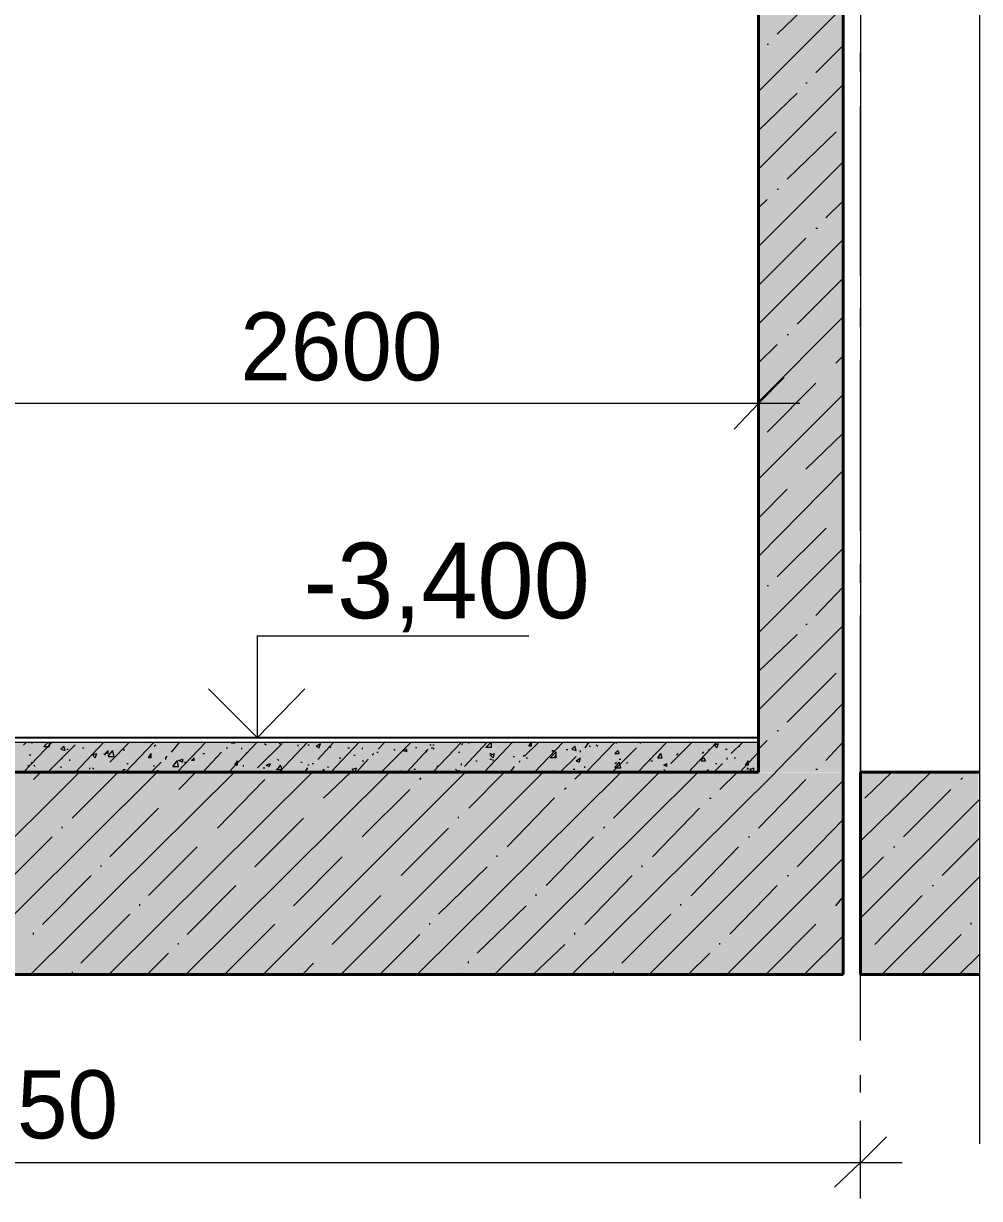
# Model space of a CAD drawing. Header units: millimetres. Extents: x -401725 to 250493, y 305116 to 802890.
# Drawn here: x -375103.199 to -375102.089, y 508952.055 to 508953.419 of the extents above; entities that cross this region are included whole.
import ezdxf

# ---------------------------------------------------------------- set-up
doc = ezdxf.new("R2010")
doc.units = ezdxf.units.MM
doc.layers.add('PDF _Геометрия', color=7, linetype='Continuous', true_color=0x1d1d1d)
doc.layers.add('PDF _Сплошная заливка', color=7, linetype='Continuous', true_color=0xffffff)
doc.layers.add('PDF _Текст', color=7, linetype='Continuous')

msp = doc.modelspace()

# ---------------------------------------------------------------- hatches: boundary and pattern name
at = {"layer": 'PDF _Сплошная заливка', "transparency": 33554559}
h = msp.add_hatch(color=256, dxfattribs=at)
h.paths.add_polyline_path([(-375102.2488, 508952.3158), (-375102.2488, 508952.5498), (-375106.0658, 508952.5498), (-375106.0658, 508952.3158)])
h.paths.add_polyline_path([(-375102.0905, 508952.3158), (-375102.0905, 508952.5498), (-375102.2288, 508952.5498), (-375102.2288, 508952.3158)])

# ---------------------------------------------------------------- linework, layer by layer
at = {"color": 6, "lineweight": 30}
msp.add_lwpolyline([(-375104.4324, 508953.0599), (-375104.3227, 508953.0582), (-375104.3227, 508952.9914), (-375104.2107, 508952.9914), (-375104.2107, 508952.9248), (-375104.101, 508952.9248), (-375104.101, 508952.8582), (-375103.9909, 508952.8582), (-375103.991, 508952.7914), (-375103.8809, 508952.7914), (-375103.8808, 508952.7231), (-375103.7709, 508952.7231), (-375103.7708, 508952.6565), (-375103.6609, 508952.6565), (-375103.6609, 508952.5899), (-375102.3457, 508952.5898), (-375102.346, 508953.7829), (-375103.3892, 508953.7829), (-375103.3892, 508953.928), (-375103.6007, 508953.9281), (-375105.0491, 508954.653)], dxfattribs=at)
at = {"layer": 'PDF _Геометрия', "color": 7, "lineweight": 9}
for points in [[(-375102.2276, 508955.5515), (-375102.2276, 508955.6199), (-375102.2276, 508952.5498)], [(-375102.0893, 508954.0082), (-375102.0893, 508952.1183)], [(-375105.5341, 508952.5898), (-375102.3457, 508952.5898), (-375102.3457, 508953.5864)], [(-375102.2276, 508953.3632), (-375102.2276, 508953.3848)], [(-375102.2276, 508953.1264), (-375102.2276, 508953.3231)], [(-375102.2276, 508953.0664), (-375102.2276, 508953.0882)], [(-375102.2276, 508952.8298), (-375102.2276, 508953.0282)], [(-375102.3457, 508953.0197), (-375102.3457, 508952.978), (-375102.3457, 508952.9314)], [(-375103.3693, 508952.9783), (-375102.2977, 508952.9783)], [(-375102.2276, 508952.7697), (-375102.2276, 508952.7915)], [(-375102.2276, 508952.5348), (-375102.2276, 508952.7315)], [(-375102.9276, 508952.5898), (-375102.9276, 508952.7083)], [(-375102.9276, 508952.7082), (-375102.6125, 508952.7082)], [(-375105.5341, 508952.5846), (-375102.3457, 508952.5846), (-375102.3457, 508952.5898)], [(-375103.1157, 508952.5897), (-375103.0491, 508952.5897)], [(-375103.0493, 508952.5898), (-375102.9276, 508952.5898)], [(-375102.9876, 508952.5899), (-375102.8692, 508952.5899)], [(-375102.3457, 508952.5498), (-375102.3457, 508952.5846)], [(-375105.5341, 508952.5498), (-375102.3458, 508952.5498)], [(-375102.0893, 508952.5498), (-375102.2277, 508952.5498)], [(-375102.2276, 508952.4731), (-375102.2276, 508952.4949)], [(-375102.2276, 508952.2382), (-375102.2276, 508952.4348)], [(-375102.2276, 508952.1781), (-375102.2276, 508952.1982)], [(-375102.2276, 508952.0549), (-375102.2276, 508952.0965), (-375102.2276, 508952.1449)], [(-375102.1792, 508952.0964), (-375104.2542, 508952.0964)]]:
    msp.add_lwpolyline(points, dxfattribs=at)
at = {"layer": 'PDF _Геометрия', "color": 7, "lineweight": 40}
for points in [[(-375102.3457, 508953.7829), (-375102.3457, 508952.5498)], [(-375102.2477, 508952.5499), (-375102.2477, 508953.7832)], [(-375102.3457, 508952.5498), (-375105.5341, 508952.5498)], [(-375102.2477, 508952.315), (-375102.2477, 508952.5499)], [(-375102.0893, 508952.5498), (-375102.2277, 508952.5498)], [(-375102.2276, 508952.5497), (-375102.2276, 508952.3148)], [(-375106.066, 508952.315), (-375102.2475, 508952.315)], [(-375102.2277, 508952.3148), (-375102.0893, 508952.3148)]]:
    msp.add_lwpolyline(points, dxfattribs=at)
at = {"layer": 'PDF _Геометрия', "lineweight": 9}
for points in [[(-375102.3242, 508953.4065), (-375102.2675, 508953.4615)], [(-375102.346, 508953.34), (-375102.2477, 508953.4382)], [(-375102.336, 508953.3948), (-375102.3343, 508953.3948)], [(-375102.2794, 508953.3616), (-375102.2477, 508953.3933)], [(-375102.346, 508953.2498), (-375102.2477, 508953.3482)], [(-375102.2909, 508953.3499), (-375102.2892, 508953.3499)], [(-375102.3459, 508953.2948), (-375102.3009, 508953.3381)], [(-375102.3125, 508953.2381), (-375102.2558, 508953.2931)], [(-375102.346, 508953.1599), (-375102.2477, 508953.2582)], [(-375102.3244, 508953.2265), (-375102.3226, 508953.2265)], [(-375102.3459, 508953.2049), (-375102.336, 508953.2148)], [(-375102.2677, 508953.1933), (-375102.2477, 508953.2132)], [(-375102.2793, 508953.1815), (-375102.2775, 508953.1815)], [(-375102.346, 508953.0699), (-375102.2477, 508953.1683)], [(-375102.3458, 508953.1148), (-375102.2909, 508953.1698)], [(-375102.301, 508953.0699), (-375102.2477, 508953.1232)], [(-375102.346, 508952.9799), (-375102.2477, 508953.0783)], [(-375102.3127, 508953.0581), (-375102.311, 508953.0581)], [(-375102.346, 508953.0249), (-375102.3243, 508953.0464)], [(-375102.2561, 508953.0248), (-375102.2477, 508953.0332)], [(-375102.2675, 508953.013), (-375102.2675, 508953.013)], [(-375102.3359, 508952.9447), (-375102.2792, 508953.0014)], [(-375102.346, 508952.8899), (-375102.2477, 508952.9883)], [(-375102.291, 508952.9016), (-375102.2477, 508952.9432)], [(-375102.346, 508952.8), (-375102.2477, 508952.8999)], [(-375102.3009, 508952.8898), (-375102.3009, 508952.8898)], [(-375102.3459, 508952.8448), (-375102.3126, 508952.8782)], [(-375102.2558, 508952.8447), (-375102.2558, 508952.8447)], [(-375102.3242, 508952.7765), (-375102.2675, 508952.833)], [(-375102.346, 508952.7115), (-375102.2477, 508952.8099)], [(-375102.336, 508952.7666), (-375102.3343, 508952.7666)], [(-375102.2794, 508952.7316), (-375102.2477, 508952.7648)], [(-375102.346, 508952.6216), (-375102.2477, 508952.7199)], [(-375102.2909, 508952.7215), (-375102.2892, 508952.7215)], [(-375102.3459, 508952.6665), (-375102.3009, 508952.7097)], [(-375102.3125, 508952.608), (-375102.2558, 508952.6648)], [(-375102.326, 508952.5499), (-375102.2477, 508952.63)], [(-375102.3244, 508952.5983), (-375102.3226, 508952.5983)], [(-375103.1993, 508952.5499), (-375103.1659, 508952.5847)], [(-375103.1991, 508952.5813), (-375103.1958, 508952.5846)], [(-375103.1893, 508952.5831), (-375103.1893, 508952.5848)], [(-375103.1758, 508952.5796), (-375103.1708, 508952.5846)], [(-375103.1758, 508952.5797), (-375103.1692, 508952.5797)], [(-375103.1693, 508952.5515), (-375103.1393, 508952.5815)], [(-375103.1692, 508952.5797), (-375103.1692, 508952.5847)], [(-375103.156, 508952.5765), (-375103.151, 508952.5748)], [(-375103.1559, 508952.5766), (-375103.1526, 508952.5799)], [(-375103.151, 508952.5748), (-375103.1526, 508952.5798)], [(-375103.1491, 508952.5764), (-375103.1474, 508952.5764)], [(-375103.1391, 508952.5498), (-375103.1059, 508952.5847)], [(-375103.1309, 508952.5782), (-375103.1292, 508952.5782)], [(-375103.1042, 508952.5815), (-375103.1042, 508952.5815)], [(-375103.0992, 508952.5615), (-375103.076, 508952.585)], [(-375103.0825, 508952.5747), (-375103.0825, 508952.5764)], [(-375103.0808, 508952.5498), (-375103.0475, 508952.5848)], [(-375103.0643, 508952.5782), (-375103.0643, 508952.5782)], [(-375103.0475, 508952.5798), (-375103.0458, 508952.5815)], [(-375103.0276, 508952.5732), (-375103.0176, 508952.5847)], [(-375103.0208, 508952.5497), (-375102.9874, 508952.5847)], [(-375102.9641, 508952.578), (-375102.9624, 508952.578)], [(-375102.9609, 508952.5498), (-375102.9276, 508952.585)], [(-375102.9575, 508952.5831), (-375102.9575, 508952.5848)], [(-375102.9559, 508952.5849), (-375102.9543, 508952.5832)], [(-375102.9559, 508952.5848), (-375102.9559, 508952.5831)], [(-375102.9559, 508952.5831), (-375102.9559, 508952.5848)], [(-375102.9458, 508952.5764), (-375102.9458, 508952.5781)], [(-375102.9274, 508952.5547), (-375102.8991, 508952.5831)], [(-375102.9193, 508952.5832), (-375102.9176, 508952.5815)], [(-375102.9043, 508952.5764), (-375102.9043, 508952.5764)], [(-375102.9026, 508952.5499), (-375102.8692, 508952.5849)], [(-375102.9024, 508952.583), (-375102.9008, 508952.583)], [(-375102.8809, 508952.5814), (-375102.8809, 508952.5799)], [(-375102.8693, 508952.5816), (-375102.8676, 508952.5816)], [(-375102.8594, 508952.5799), (-375102.8543, 508952.5831)], [(-375102.8593, 508952.5798), (-375102.8559, 508952.5781)], [(-375102.8574, 508952.5647), (-375102.8391, 508952.5847)], [(-375102.856, 508952.5783), (-375102.8543, 508952.5831)], [(-375102.8443, 508952.5798), (-375102.8426, 508952.5781)], [(-375102.8426, 508952.5498), (-375102.8092, 508952.5849)], [(-375102.8226, 508952.5782), (-375102.8209, 508952.5782)], [(-375102.8059, 508952.5782), (-375102.8059, 508952.5765)], [(-375102.7876, 508952.5766), (-375102.7793, 508952.5849)], [(-375102.7841, 508952.5498), (-375102.7492, 508952.5847)], [(-375102.7693, 508952.5766), (-375102.7676, 508952.5749)], [(-375102.7543, 508952.5733), (-375102.7594, 508952.575), (-375102.7543, 508952.5766)], [(-375102.7543, 508952.5733), (-375102.7543, 508952.5766)], [(-375102.7543, 508952.5498), (-375102.7293, 508952.5765)], [(-375102.7443, 508952.5783), (-375102.7426, 508952.5783)], [(-375102.7275, 508952.5815), (-375102.7258, 508952.5815)], [(-375102.7259, 508952.578), (-375102.7242, 508952.578)], [(-375102.7242, 508952.5815), (-375102.7225, 508952.5815)], [(-375102.7242, 508952.5782), (-375102.7225, 508952.5765)], [(-375102.7241, 508952.5498), (-375102.6908, 508952.5846)], [(-375102.6908, 508952.5814), (-375102.6891, 508952.5831)], [(-375102.6874, 508952.5565), (-375102.6609, 508952.5848)], [(-375102.6826, 508952.5849), (-375102.6826, 508952.5832)], [(-375102.6644, 508952.55), (-375102.631, 508952.5849)], [(-375102.656, 508952.5783), (-375102.6626, 508952.5783), (-375102.656, 508952.5849)], [(-375102.656, 508952.5783), (-375102.656, 508952.5849)], [(-375102.6174, 508952.5682), (-375102.6008, 508952.5848)], [(-375102.6093, 508952.5799), (-375102.6126, 508952.5799), (-375102.6093, 508952.5848)], [(-375102.6093, 508952.5799), (-375102.6093, 508952.5848)], [(-375102.6058, 508952.5498), (-375102.5726, 508952.5848)], [(-375102.5691, 508952.5763), (-375102.5674, 508952.5763)], [(-375102.5627, 508952.5765), (-375102.5593, 508952.5799)], [(-375102.5625, 508952.5765), (-375102.5576, 508952.575)], [(-375102.5576, 508952.575), (-375102.5593, 508952.5799)], [(-375102.5477, 508952.5783), (-375102.546, 508952.58)], [(-375102.5473, 508952.578), (-375102.5424, 508952.5848)], [(-375102.5459, 508952.5498), (-375102.5125, 508952.5848)], [(-375102.5425, 508952.5798), (-375102.5408, 508952.5798)], [(-375102.5343, 508952.5815), (-375102.5326, 508952.5798)], [(-375102.5158, 508952.5498), (-375102.4875, 508952.5782)], [(-375102.5109, 508952.5831), (-375102.5109, 508952.5848)], [(-375102.4941, 508952.5846), (-375102.4941, 508952.5846)], [(-375102.4941, 508952.5846), (-375102.4941, 508952.5846)], [(-375102.4859, 508952.5498), (-375102.4525, 508952.5847)], [(-375102.4827, 508952.5832), (-375102.4827, 508952.5849)], [(-375102.4477, 508952.5598), (-375102.4226, 508952.5849)], [(-375102.4274, 508952.5496), (-375102.3941, 508952.5848)], [(-375102.4042, 508952.5749), (-375102.4025, 508952.5764)], [(-375102.3975, 508952.5814), (-375102.3941, 508952.5781)], [(-375102.3974, 508952.5813), (-375102.3925, 508952.583)], [(-375102.3942, 508952.5781), (-375102.3925, 508952.583)], [(-375102.3841, 508952.5764), (-375102.3824, 508952.5764)], [(-375102.3775, 508952.5714), (-375102.3642, 508952.5847)], [(-375102.3692, 508952.5798), (-375102.3675, 508952.5798)], [(-375102.3459, 508952.5765), (-375102.336, 508952.5866)], [(-375102.2677, 508952.5633), (-375102.2477, 508952.5849)], [(-375103.1926, 508952.5699), (-375103.1909, 508952.5699)], [(-375103.1542, 508952.5648), (-375103.1542, 508952.5664)], [(-375103.1458, 508952.5647), (-375103.1458, 508952.563)], [(-375103.1193, 508952.5699), (-375103.1143, 508952.5716)], [(-375103.1193, 508952.5698), (-375103.1159, 508952.5665)], [(-375103.1192, 508952.5697), (-375103.1175, 508952.5714)], [(-375103.116, 508952.5666), (-375103.1143, 508952.5716)], [(-375103.1059, 508952.5714), (-375103.1042, 508952.5698)], [(-375103.101, 508952.5716), (-375103.1043, 508952.5716), (-375103.101, 508952.575)], [(-375103.101, 508952.5716), (-375103.101, 508952.575)], [(-375103.1009, 508952.5681), (-375103.0942, 508952.5681)], [(-375103.1008, 508952.5682), (-375103.0958, 508952.5747)], [(-375103.0942, 508952.5681), (-375103.0958, 508952.5748)], [(-375103.051, 508952.5665), (-375103.0543, 508952.5665), (-375103.051, 508952.5716)], [(-375103.051, 508952.5665), (-375103.051, 508952.5716)], [(-375103.0342, 508952.5665), (-375103.0325, 508952.5682)], [(-375103.0341, 508952.5647), (-375103.0341, 508952.5664)], [(-375103.0259, 508952.5564), (-375103.0208, 508952.5631)], [(-375103.0192, 508952.5565), (-375103.0209, 508952.5632)], [(-375103.0143, 508952.5615), (-375103.0193, 508952.5632), (-375103.0143, 508952.5648)], [(-375103.0143, 508952.5615), (-375103.0143, 508952.5648)], [(-375103.001, 508952.5632), (-375103.0043, 508952.5632), (-375103.001, 508952.5666)], [(-375103.001, 508952.5632), (-375103.001, 508952.5666)], [(-375102.991, 508952.5716), (-375102.9893, 508952.5716)], [(-375102.9909, 508952.5497), (-375102.9692, 508952.5731)], [(-375102.9758, 508952.5664), (-375102.9741, 508952.5681)], [(-375102.9725, 508952.573), (-375102.9725, 508952.573)], [(-375102.9507, 508952.558), (-375102.9541, 508952.558), (-375102.9507, 508952.563)], [(-375102.9507, 508952.558), (-375102.9507, 508952.563)], [(-375102.941, 508952.5715), (-375102.9393, 508952.5732)], [(-375102.9043, 508952.565), (-375102.9027, 508952.5633)], [(-375102.8624, 508952.5715), (-375102.8624, 508952.5715)], [(-375102.8326, 508952.5664), (-375102.8309, 508952.5664)], [(-375102.8326, 508952.5631), (-375102.8326, 508952.5631)], [(-375102.8158, 508952.5697), (-375102.8141, 508952.5697)], [(-375102.8125, 508952.5498), (-375102.7991, 508952.5648)], [(-375102.806, 508952.5631), (-375102.8043, 508952.5631)], [(-375102.7975, 508952.5681), (-375102.7975, 508952.5681)], [(-375102.7943, 508952.5698), (-375102.7926, 508952.5715)], [(-375102.7892, 508952.5732), (-375102.7875, 508952.5732)], [(-375102.7641, 508952.5697), (-375102.7641, 508952.5697)], [(-375102.7608, 508952.5731), (-375102.7608, 508952.5731)], [(-375102.7327, 508952.5749), (-375102.731, 508952.5732)], [(-375102.6943, 508952.5732), (-375102.6927, 508952.5732)], [(-375102.6742, 508952.5631), (-375102.6726, 508952.5631)], [(-375102.6577, 508952.5715), (-375102.656, 508952.5715)], [(-375102.6577, 508952.5649), (-375102.656, 508952.5649)], [(-375102.6575, 508952.5697), (-375102.6524, 508952.5714)], [(-375102.6575, 508952.5697), (-375102.6541, 508952.5663)], [(-375102.6541, 508952.5665), (-375102.6524, 508952.5714)], [(-375102.6541, 508952.5631), (-375102.6541, 508952.5646)], [(-375102.6308, 508952.568), (-375102.6291, 508952.568)], [(-375102.6243, 508952.5614), (-375102.6226, 508952.5631)], [(-375102.6193, 508952.5698), (-375102.6193, 508952.5698)], [(-375102.6191, 508952.568), (-375102.6174, 508952.5697)], [(-375102.6158, 508952.5665), (-375102.6141, 508952.5665)], [(-375102.581, 508952.5665), (-375102.5876, 508952.5665), (-375102.581, 508952.5733)], [(-375102.586, 508952.5749), (-375102.5843, 508952.5749)], [(-375102.5843, 508952.5731), (-375102.5826, 508952.5748)], [(-375102.5827, 508952.5682), (-375102.581, 508952.5682)], [(-375102.581, 508952.5665), (-375102.581, 508952.5733)], [(-375102.576, 508952.5498), (-375102.5576, 508952.5681)], [(-375102.5742, 508952.5731), (-375102.5742, 508952.5731)], [(-375102.5575, 508952.5631), (-375102.5541, 508952.5614)], [(-375102.5574, 508952.5631), (-375102.5525, 508952.5665)], [(-375102.5542, 508952.5614), (-375102.5525, 508952.5665)], [(-375102.5525, 508952.5731), (-375102.5525, 508952.5748)], [(-375102.5443, 508952.5665), (-375102.5443, 508952.5665)], [(-375102.5127, 508952.5715), (-375102.5093, 508952.5749)], [(-375102.5126, 508952.5715), (-375102.5076, 508952.5715)], [(-375102.5076, 508952.5715), (-375102.5094, 508952.5749)], [(-375102.5075, 508952.5648), (-375102.5057, 508952.5648)], [(-375102.4759, 508952.5647), (-375102.4759, 508952.5647)], [(-375102.4727, 508952.5648), (-375102.471, 508952.5648)], [(-375102.4708, 508952.563), (-375102.4691, 508952.563)], [(-375102.4627, 508952.5664), (-375102.4593, 508952.5716)], [(-375102.4626, 508952.5666), (-375102.4577, 508952.5666)], [(-375102.4577, 508952.5666), (-375102.4594, 508952.5715)], [(-375102.4409, 508952.5698), (-375102.4392, 508952.5715)], [(-375102.4275, 508952.5698), (-375102.4275, 508952.5698)], [(-375102.4127, 508952.5632), (-375102.4093, 508952.5666)], [(-375102.4123, 508952.563), (-375102.4074, 508952.563)], [(-375102.411, 508952.5716), (-375102.4093, 508952.5733)], [(-375102.4074, 508952.563), (-375102.4091, 508952.5664)], [(-375102.3824, 508952.5646), (-375102.3824, 508952.5663)], [(-375102.3743, 508952.5666), (-375102.3726, 508952.5666)], [(-375102.3674, 508952.5498), (-375102.3457, 508952.573)], [(-375102.3574, 508952.5579), (-375102.3608, 508952.5579), (-375102.3574, 508952.5631)], [(-375102.3574, 508952.5579), (-375102.3574, 508952.5631)], [(-375103.3707, 508952.3147), (-375103.1341, 508952.5497)], [(-375103.2808, 508952.3147), (-375103.0442, 508952.5498)], [(-375103.1942, 508952.5581), (-375103.1925, 508952.5565)], [(-375103.191, 508952.3149), (-375102.9543, 508952.5498)], [(-375103.1909, 508952.5598), (-375103.1893, 508952.5615)], [(-375103.1875, 508952.5414), (-375103.1792, 508952.5497)], [(-375103.1874, 508952.5581), (-375103.1857, 508952.5564)], [(-375103.1558, 508952.5565), (-375103.1558, 508952.5549)], [(-375103.1491, 508952.5497), (-375103.1474, 508952.5497)], [(-375103.1426, 508952.4965), (-375103.0893, 508952.5498)], [(-375103.1224, 508952.5531), (-375103.1224, 508952.5548)], [(-375103.1192, 508952.5549), (-375103.1175, 508952.5532)], [(-375103.1108, 508952.5498), (-375103.1091, 508952.5514)], [(-375103.1042, 508952.5566), (-375103.1042, 508952.5566)], [(-375103.1007, 508952.3146), (-375102.8641, 508952.5496)], [(-375103.0842, 508952.5515), (-375103.0825, 508952.5531)], [(-375103.0825, 508952.553), (-375103.0809, 508952.553)], [(-375103.0793, 508952.5599), (-375103.0776, 508952.5599)], [(-375103.0608, 508952.5614), (-375103.0608, 508952.5614)], [(-375103.051, 508952.5499), (-375103.0393, 508952.5615)], [(-375103.0475, 508952.5565), (-375103.0475, 508952.5581)], [(-375103.0442, 508952.5516), (-375103.0426, 508952.5516)], [(-375103.0259, 508952.5565), (-375103.0192, 508952.5565)], [(-375103.019, 508952.5298), (-375102.9991, 508952.5497)], [(-375103.0125, 508952.5615), (-375103.0108, 508952.5615)], [(-375103.0108, 508952.3148), (-375102.7742, 508952.5497)], [(-375102.9858, 508952.5515), (-375102.9858, 508952.5498)], [(-375102.9442, 508952.5581), (-375102.9442, 508952.5564)], [(-375102.9209, 508952.5549), (-375102.9192, 508952.5549)], [(-375102.9209, 508952.3148), (-375102.6859, 508952.5498)], [(-375102.9175, 508952.5581), (-375102.9124, 508952.5598)], [(-375102.9174, 508952.558), (-375102.9141, 508952.5563)], [(-375102.9141, 508952.5564), (-375102.9124, 508952.5598)], [(-375102.906, 508952.5533), (-375102.9043, 508952.5533)], [(-375102.9042, 508952.553), (-375102.8991, 508952.553)], [(-375102.9041, 508952.5531), (-375102.9008, 508952.5579)], [(-375102.9027, 508952.5582), (-375102.9027, 508952.5582)], [(-375102.8991, 508952.553), (-375102.9008, 508952.5581)], [(-375102.8774, 508952.5613), (-375102.8758, 508952.5613)], [(-375102.8726, 508952.5499), (-375102.8692, 508952.5549)], [(-375102.8693, 508952.5582), (-375102.8676, 508952.5582)], [(-375102.8641, 508952.5597), (-375102.8624, 508952.5597)], [(-375102.8524, 508952.5498), (-375102.8508, 508952.553)], [(-375102.8509, 508952.5198), (-375102.8193, 508952.5498)], [(-375102.8491, 508952.5497), (-375102.8508, 508952.5531)], [(-375102.8459, 508952.5565), (-375102.8459, 508952.5549)], [(-375102.8309, 508952.3149), (-375102.5959, 508952.5499)], [(-375102.8175, 508952.5531), (-375102.8125, 508952.5548)], [(-375102.8175, 508952.553), (-375102.8141, 508952.5496)], [(-375102.8141, 508952.5497), (-375102.8125, 508952.5548)], [(-375102.7625, 508952.5515), (-375102.7608, 508952.5515)], [(-375102.746, 508952.5532), (-375102.7443, 508952.5532)], [(-375102.7424, 508952.3147), (-375102.5057, 508952.5496)], [(-375102.7258, 508952.5548), (-375102.7258, 508952.5548)], [(-375102.7193, 508952.5566), (-375102.7176, 508952.5566)], [(-375102.6976, 508952.5532), (-375102.6959, 508952.5515)], [(-375102.6943, 508952.5516), (-375102.6927, 508952.5516)], [(-375102.6908, 508952.5581), (-375102.6908, 508952.5598)], [(-375102.6824, 508952.508), (-375102.6408, 508952.5497)], [(-375102.656, 508952.5598), (-375102.656, 508952.5598)], [(-375102.6526, 508952.3148), (-375102.4158, 508952.5498)], [(-375102.6342, 508952.5497), (-375102.6291, 508952.5563)], [(-375102.5843, 508952.5499), (-375102.5826, 508952.5516)], [(-375102.5626, 508952.3148), (-375102.3259, 508952.5499)], [(-375102.561, 508952.5532), (-375102.5593, 508952.5532)], [(-375102.5592, 508952.5415), (-375102.5508, 508952.5498)], [(-375102.5476, 508952.5548), (-375102.5476, 508952.5565)], [(-375102.5158, 508952.558), (-375102.5158, 508952.558)], [(-375102.5142, 508952.4965), (-375102.4609, 508952.5498)], [(-375102.5126, 508952.5548), (-375102.5076, 508952.5616)], [(-375102.5126, 508952.5598), (-375102.5109, 508952.5615)], [(-375102.5124, 508952.5547), (-375102.5057, 508952.5547)], [(-375102.5057, 508952.5547), (-375102.5075, 508952.5614)], [(-375102.4993, 508952.5599), (-375102.4976, 508952.5616)], [(-375102.4525, 508952.5564), (-375102.4559, 508952.5581), (-375102.4525, 508952.5598)], [(-375102.4558, 508952.553), (-375102.4541, 508952.5513)], [(-375102.4525, 508952.5564), (-375102.4525, 508952.5598)], [(-375102.4525, 508952.5547), (-375102.4525, 508952.5547)], [(-375102.4324, 508952.5613), (-375102.4324, 508952.5613)], [(-375102.4142, 508952.5599), (-375102.4142, 508952.5599)], [(-375102.4059, 508952.5515), (-375102.4041, 508952.553)], [(-375102.3976, 508952.5499), (-375102.3876, 508952.5598)], [(-375102.3958, 508952.5597), (-375102.3941, 508952.5597)], [(-375102.3907, 508952.5296), (-375102.3707, 508952.5496)], [(-375102.3691, 508952.5564), (-375102.3691, 508952.5564)], [(-375102.3591, 508952.553), (-375102.3574, 508952.5547)], [(-375102.3575, 508952.5515), (-375102.3558, 508952.5515)], [(-375102.3574, 508952.5579), (-375102.3574, 508952.5579)], [(-375102.356, 508952.5531), (-375102.3525, 508952.5497)], [(-375102.3558, 508952.5531), (-375102.3509, 508952.5548)], [(-375102.3526, 508952.5499), (-375102.3509, 508952.5548)], [(-375102.2793, 508952.5531), (-375102.2775, 508952.5531)], [(-375102.2274, 508952.4696), (-375102.1458, 508952.5498)], [(-375102.2225, 508952.5198), (-375102.1909, 508952.5498)], [(-375102.9742, 508952.4848), (-375102.9192, 508952.5414)], [(-375102.7392, 508952.5414), (-375102.7375, 508952.5431)], [(-375102.4727, 508952.315), (-375102.2477, 508952.54)], [(-375102.3458, 508952.4848), (-375102.2909, 508952.5414)], [(-375102.1108, 508952.5414), (-375102.1091, 508952.5431)], [(-375102.8059, 508952.4746), (-375102.7508, 508952.5297)], [(-375102.571, 508952.5299), (-375102.5693, 508952.5316)], [(-375102.1775, 508952.4747), (-375102.1224, 508952.5297)], [(-375103.0991, 508952.4514), (-375103.0426, 508952.5082)], [(-375103.0309, 508952.5199), (-375103.0309, 508952.5199)], [(-375102.8624, 508952.508), (-375102.8624, 508952.508)], [(-375102.6376, 508952.4632), (-375102.5826, 508952.5199)], [(-375102.4691, 508952.4514), (-375102.4142, 508952.5082)], [(-375102.4026, 508952.5197), (-375102.4009, 508952.5197)], [(-375102.2277, 508952.3799), (-375102.0893, 508952.5181)], [(-375102.9308, 508952.4398), (-375102.8741, 508952.4963)], [(-375102.6943, 508952.4964), (-375102.6943, 508952.4981)], [(-375102.301, 508952.4399), (-375102.2477, 508952.4949)], [(-375103.1542, 508952.4848), (-375103.1542, 508952.4865)], [(-375102.7609, 508952.4299), (-375102.706, 508952.4848)], [(-375102.5259, 508952.4848), (-375102.5242, 508952.4865)], [(-375103.2226, 508952.4181), (-375103.1659, 508952.4748)], [(-375102.9858, 508952.4746), (-375102.9858, 508952.4746)], [(-375102.5926, 508952.4181), (-375102.5375, 508952.4747)], [(-375102.3575, 508952.4747), (-375102.3558, 508952.4747)], [(-375102.1327, 508952.4298), (-375102.0893, 508952.4732)], [(-375103.0541, 508952.4065), (-375102.9975, 508952.4631)], [(-375102.8176, 508952.4631), (-375102.8176, 508952.4631)], [(-375102.6492, 508952.4515), (-375102.6492, 508952.453)], [(-375102.4241, 508952.4063), (-375102.3691, 508952.463)], [(-375102.1893, 508952.4631), (-375102.1876, 508952.4631)], [(-375103.1091, 508952.4398), (-375103.1091, 508952.4415)], [(-375102.8859, 508952.3948), (-375102.8293, 508952.4515)], [(-375102.7176, 508952.3848), (-375102.6609, 508952.4399)], [(-375102.4808, 508952.4397), (-375102.4808, 508952.4414)], [(-375102.3827, 508952.315), (-375102.2477, 508952.4498)], [(-375102.2275, 508952.4248), (-375102.2009, 508952.4516)], [(-375103.1774, 508952.3731), (-375103.1208, 508952.4297)], [(-375102.941, 508952.4298), (-375102.941, 508952.4298)], [(-375102.5474, 508952.3731), (-375102.4924, 508952.4297)], [(-375102.3127, 508952.4298), (-375102.311, 508952.4298)], [(-375102.2026, 508952.3148), (-375102.0893, 508952.4283)], [(-375103.0094, 508952.3615), (-375102.9526, 508952.4183)], [(-375102.7725, 508952.418), (-375102.7725, 508952.418)], [(-375102.3793, 508952.3616), (-375102.3243, 508952.4182)], [(-375102.1443, 508952.4181), (-375102.1425, 508952.4181)], [(-375102.8409, 508952.3498), (-375102.7842, 508952.4065)], [(-375102.6041, 508952.4064), (-375102.6041, 508952.4081)], [(-375102.2561, 508952.3948), (-375102.2477, 508952.4049)], [(-375102.2108, 508952.3498), (-375102.1558, 508952.4065)], [(-375103.1327, 508952.3282), (-375103.076, 508952.3849)], [(-375103.0643, 508952.3948), (-375103.0643, 508952.3965)], [(-375102.6724, 508952.3398), (-375102.6158, 508952.3947)], [(-375102.4359, 508952.3949), (-375102.4359, 508952.3964)], [(-375102.2675, 508952.3848), (-375102.2675, 508952.3848)], [(-375102.9642, 508952.3165), (-375102.9075, 508952.3732)], [(-375102.8959, 508952.3847), (-375102.8959, 508952.3847)], [(-375102.7274, 508952.3731), (-375102.7274, 508952.3746)], [(-375102.5044, 508952.3282), (-375102.4476, 508952.3848)], [(-375102.3359, 508952.3165), (-375102.2792, 508952.3732)], [(-375102.0991, 508952.373), (-375102.0991, 508952.3747)], [(-375103.1876, 508952.3615), (-375103.1876, 508952.3632)], [(-375102.7857, 508952.3148), (-375102.7391, 508952.3614)], [(-375102.5593, 508952.3615), (-375102.5593, 508952.3632)], [(-375102.2927, 508952.315), (-375102.2477, 508952.3599)], [(-375102.1574, 508952.3146), (-375102.1107, 508952.3614)], [(-375103.0192, 508952.3497), (-375103.0192, 508952.3514)], [(-375102.6076, 508952.3148), (-375102.5709, 508952.3498)], [(-375102.3908, 508952.3497), (-375102.3908, 508952.3514)], [(-375103.0558, 508952.3148), (-375103.0309, 508952.3398)], [(-375102.8508, 508952.3396), (-375102.8508, 508952.3396)], [(-375102.4276, 508952.3148), (-375102.4025, 508952.3397)], [(-375102.2224, 508952.3398), (-375102.2224, 508952.3398)], [(-375102.1127, 508952.3148), (-375102.0893, 508952.3382)], [(-375103.1425, 508952.3164), (-375103.1425, 508952.3181)], [(-375102.8757, 508952.3147), (-375102.8624, 508952.328)], [(-375102.6826, 508952.3282), (-375102.6826, 508952.3299)], [(-375102.5142, 508952.3165), (-375102.5142, 508952.318)], [(-375102.6977, 508952.3149), (-375102.6943, 508952.3165)], [(-375102.2477, 508952.315), (-375102.2477, 508952.315)]]:
    msp.add_lwpolyline(points, dxfattribs=at)
at = {"layer": 'PDF _Геометрия', "color": 7, "lineweight": 18}
for points in [[(-375102.3458, 508952.978), (-375102.3159, 508953.0081)], [(-375102.3457, 508952.978), (-375102.3741, 508952.9479)], [(-375102.9276, 508952.5898), (-375102.9843, 508952.6466)], [(-375102.9275, 508952.5899), (-375102.8725, 508952.6464)], [(-375102.2274, 508952.0964), (-375102.1974, 508952.1264)], [(-375102.2276, 508952.0965), (-375102.2576, 508952.0682)]]:
    msp.add_lwpolyline(points, dxfattribs=at)
at = {"layer": 'PDF _Геометрия', "lineweight": 9}
msp.add_lwpolyline([(-375102.9458, 508952.5514), (-375102.9458, 508952.5497)], close=True, dxfattribs=at)
at = {"layer": 'PDF _Сплошная заливка', "lineweight": 5, "transparency": 33554559}
for points in [[(-375102.346, 508953.7832), (-375102.2477, 508953.7832), (-375102.346, 508952.5499), (-375102.2477, 508952.5499)], [(-375105.5341, 508952.5846), (-375102.3458, 508952.5846), (-375105.5341, 508952.5496), (-375102.3458, 508952.5496)]]:
    msp.add_solid(points, dxfattribs=at)

# ---------------------------------------------------------------- texts
at = {"layer": 'PDF _Текст', "attachment_point": 4, "style": ''}
for s, insert, char_height in [('2600', (-375102.9476, 508953.0436), 0.07891), ('-3,400', (-375102.8742, 508952.7642), 0.08768), ('5150', (-375103.3242, 508952.1636), 0.07891)]:
    msp.add_mtext(s, dxfattribs=dict(at, insert=insert, char_height=char_height))

doc.saveas('drawing.dxf')
